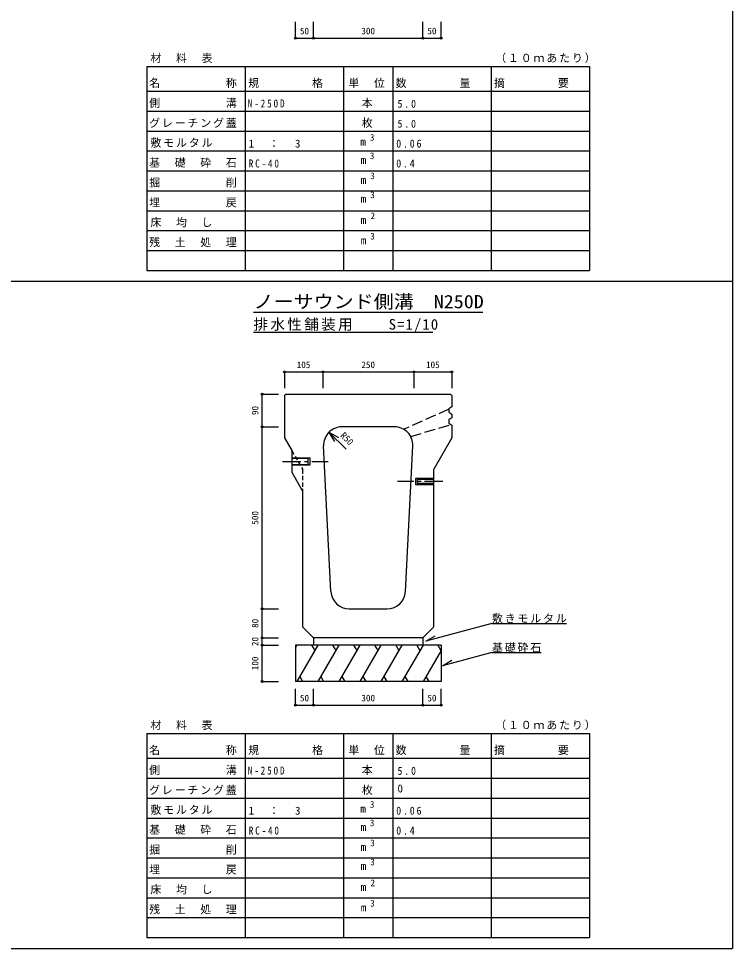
# Model space of a CAD drawing. Units: millimetres at full size, sheet at 1:10. Extents: x -4310 to 3690, y -2846 to 2854.
# Drawn here: x 1730 to 3690, y -2846 to -291 of the extents above; entities that cross this region are included whole.
import ezdxf
from ezdxf.enums import TextEntityAlignment as Align

# ---------------------------------------------------------------- set-up
doc = ezdxf.new("R2010")
doc.units = ezdxf.units.MM
doc.header["$LTSCALE"] = 10
doc.header["$PDMODE"] = 32
doc.header["$PDSIZE"] = 5
for name, pattern in [('CHAIN1', [8, 5, -1, 1, -1]), ('DASHED1', [1.8, 1.2, -0.6]), ('DASHED3', [4, 3, -1]), ('DOUBLE_CHAIN2', [12.8, 9, -1, 0.6, -0.6, 0.6, -1])]:
    doc.linetypes.add(name, pattern=pattern)
doc.layers.add('0-0_通り芯', color=7, linetype='Continuous')
doc.styles.add('ＭＳ ゴシック', font='')
doc.styles.get('ＭＳ ゴシック').set_extended_font_data('MS Gothic')

msp = doc.modelspace()

# ---------------------------------------------------------------- linework, layer by layer
at = {"layer": '0-0_通り芯', "color": 2}
for p in [(3689.63, 2853.83), (-4310.37, -2846.17)]:
    msp.add_line(p, (3689.63, -2846.17), dxfattribs=at)
at = {"layer": '0-0_通り芯', "color": 4}
for p, q in [((2489.63, -344.51), (2489.63, -299.51)), ((2539.63, -344.51), (2539.63, -299.51)), ((2839.63, -344.51), (2839.63, -299.51)), ((2889.63, -344.51), (2889.63, -299.51)), ((2489.63, -344.51), (2539.63, -344.51)), ((2539.63, -344.51), (2839.63, -344.51)), ((2839.63, -344.51), (2889.63, -344.51)), ((-4310.37, -1012.84), (3689.63, -1012.84)), ((2459.63, -1261.84), (2564.63, -1261.84)), ((2459.63, -1261.84), (2459.63, -1306.84)), ((2564.63, -1261.84), (2564.63, -1306.84)), ((2564.63, -1261.84), (2814.63, -1261.84)), ((2814.63, -1261.84), (2814.63, -1306.84)), ((2814.63, -1261.84), (2919.63, -1261.84)), ((2919.63, -1261.84), (2919.63, -1306.84)), ((2398.63, -1412.84), (2398.63, -1322.84)), ((2398.63, -1322.84), (2443.63, -1322.84)), ((2398.63, -1912.84), (2398.63, -1412.84)), ((2398.63, -1412.84), (2443.63, -1412.84)), ((2581.84, -1427.48), (2607.82, -1442.48)), ((2581.84, -1427.48), (2596.84, -1453.47)), ((2628.85, -1474.49), (2581.84, -1427.48)), ((2398.63, -1992.84), (2398.63, -1912.84)), ((2398.63, -1912.84), (2443.63, -1912.84)), ((2398.63, -2012.84), (2398.63, -1992.84)), ((2398.63, -1992.84), (2443.63, -1992.84)), ((2398.63, -2112.84), (2398.63, -2012.84)), ((2398.63, -2012.84), (2443.63, -2012.84)), ((2398.63, -2112.84), (2443.63, -2112.84)), ((2489.63, -2177.84), (2489.63, -2132.84)), ((2539.63, -2177.84), (2539.63, -2132.84)), ((2839.63, -2177.84), (2839.63, -2132.84)), ((2889.63, -2177.84), (2889.63, -2132.84)), ((2489.63, -2177.84), (2539.63, -2177.84)), ((2539.63, -2177.84), (2839.63, -2177.84)), ((2839.63, -2177.84), (2889.63, -2177.84))]:
    msp.add_line(p, q, dxfattribs=at)
at = {"layer": '0-0_通り芯'}
for p, q in [((2082.13, -421.96), (3297.13, -421.96)), ((2082.13, -421.96), (2082.13, -545.08)), ((2352.13, -421.96), (2352.13, -545.08)), ((2622.13, -421.96), (2622.13, -545.08)), ((2757.13, -421.96), (2757.13, -545.08)), ((3027.13, -421.96), (3027.13, -545.08)), ((3297.13, -421.96), (3297.13, -545.08)), ((2082.13, -490.36), (3297.13, -490.36)), ((2082.13, -545.08), (3297.13, -545.08)), ((2082.13, -545.08), (2082.13, -982.84)), ((2352.13, -545.08), (2352.13, -982.84)), ((2622.13, -545.08), (2622.13, -982.84)), ((2757.13, -545.08), (2757.13, -982.84)), ((3027.13, -545.08), (3027.13, -982.84)), ((3297.13, -545.08), (3297.13, -982.84)), ((2082.13, -599.8), (3297.13, -599.8)), ((2082.13, -654.52), (3297.13, -654.52)), ((2082.13, -709.24), (3297.13, -709.24)), ((2082.13, -763.96), (3297.13, -763.96)), ((2082.13, -818.68), (3297.13, -818.68)), ((2082.13, -873.4), (3297.13, -873.4)), ((2082.13, -928.12), (3297.13, -928.12)), ((2082.13, -982.84), (3297.13, -982.84)), ((2167.63, -982.84), (3076.63, -982.84)), ((2374.63, -1097.84), (3004.63, -1097.84)), ((2374.63, -1152.84), (2867.13, -1152.84)), ((3029.41, -1953.06), (3234.41, -1953.06)), ((2539.63, -1992.84), (2539.63, -2012.84)), ((2839.63, -1992.84), (2839.63, -2012.84)), ((2489.63, -2012.84), (2489.63, -2112.84)), ((2889.63, -2012.84), (2489.63, -2012.84)), ((2493.68, -2012.84), (2489.63, -2019.85)), ((2551.42, -2012.84), (2493.68, -2112.84)), ((2534.12, -2012.84), (2542.77, -2027.83)), ((2609.15, -2012.84), (2551.42, -2112.84)), ((2591.85, -2012.84), (2600.5, -2027.83)), ((2666.89, -2012.84), (2609.15, -2112.84)), ((2649.59, -2012.84), (2658.24, -2027.83)), ((2724.62, -2012.84), (2666.89, -2112.84)), ((2707.32, -2012.84), (2715.97, -2027.83)), ((2782.36, -2012.84), (2724.62, -2112.84)), ((2765.06, -2012.84), (2773.71, -2027.83)), ((2840.09, -2012.84), (2782.36, -2112.84)), ((2822.79, -2012.84), (2831.44, -2027.83)), ((2880.53, -2012.84), (2889.18, -2027.83)), ((2889.63, -2012.84), (2889.63, -2112.84)), ((2889.63, -2027.03), (2840.09, -2112.84)), ((3029.41, -2032.87), (3164.41, -2032.87)), ((2889.63, -2112.84), (2489.63, -2112.84)), ((2501.6, -2099.12), (2509.52, -2112.84)), ((2559.34, -2099.12), (2567.26, -2112.84)), ((2617.07, -2099.12), (2624.99, -2112.84)), ((2674.81, -2099.12), (2682.73, -2112.84)), ((2732.54, -2099.12), (2740.46, -2112.84)), ((2790.28, -2099.12), (2798.2, -2112.84)), ((2848.01, -2099.12), (2855.93, -2112.84)), ((2082.13, -2255.29), (3297.13, -2255.29)), ((2082.13, -2255.29), (2082.13, -2378.41)), ((2352.13, -2255.29), (2352.13, -2378.41)), ((2622.13, -2255.29), (2622.13, -2378.41)), ((2757.13, -2255.29), (2757.13, -2378.41)), ((3027.13, -2255.29), (3027.13, -2378.41)), ((3297.13, -2255.29), (3297.13, -2378.41)), ((2082.13, -2323.69), (3297.13, -2323.69)), ((2082.13, -2378.41), (3297.13, -2378.41)), ((2082.13, -2378.41), (2082.13, -2816.17)), ((2352.13, -2378.41), (2352.13, -2816.17)), ((2622.13, -2378.41), (2622.13, -2816.17)), ((2757.13, -2378.41), (2757.13, -2816.17)), ((3027.13, -2378.41), (3027.13, -2816.17)), ((3297.13, -2378.41), (3297.13, -2816.17)), ((2082.13, -2433.13), (3297.13, -2433.13)), ((2082.13, -2487.85), (3297.13, -2487.85)), ((2082.13, -2542.57), (3297.13, -2542.57)), ((2082.13, -2597.29), (3297.13, -2597.29)), ((2082.13, -2652.01), (3297.13, -2652.01)), ((2082.13, -2706.73), (3297.13, -2706.73)), ((2082.13, -2761.45), (3297.13, -2761.45)), ((2082.13, -2816.17), (3297.13, -2816.17)), ((2167.63, -2816.17), (3076.63, -2816.17))]:
    msp.add_line(p, q, dxfattribs=at)
at = {"layer": '0-0_通り芯', "color": 4, "linetype": 'DOUBLE_CHAIN2'}
msp.add_line((-4310.37, -1012.84), (3689.63, -1012.84), dxfattribs=at)
at = {"layer": '0-0_通り芯', "color": 3}
for p, q in [((2459.63, -1326.84), (2459.63, -1442.84)), ((2919.63, -1326.84), (2915.63, -1322.84)), ((2919.63, -1326.84), (2919.63, -1357.84)), ((2919.63, -1377.84), (2919.63, -1387.84)), ((2762.07, -1412.84), (2617.2, -1412.84)), ((2459.63, -1442.84), (2479.63, -1477.48)), ((2919.63, -1442.84), (2869.63, -1529.44)), ((2479.63, -1477.48), (2479.63, -1537.48)), ((2587.26, -1865.34), (2567.26, -1465.34)), ((2792.01, -1865.34), (2812.01, -1465.34)), ((2479.63, -1537.48), (2509.63, -1589.44)), ((2509.63, -1589.44), (2509.63, -1962.84)), ((2637.2, -1912.84), (2742.07, -1912.84)), ((2539.63, -1992.84), (2509.63, -1962.84)), ((2839.63, -1992.84), (2539.63, -1992.84))]:
    msp.add_line(p, q, dxfattribs=at)
at = {"layer": '0-0_通り芯', "color": 3, "linetype": 'DASHED3'}
for p, q in [((2910.63, -1364.43), (2787.43, -1419.45)), ((2806.55, -1439), (2917.54, -1406.68))]:
    msp.add_line(p, q, dxfattribs=at)
at = {"layer": '0-0_通り芯', "color": 3, "linetype": 'DASHED1'}
for p, q in [((2479.63, -1477.48), (2509.63, -1529.44)), ((2509.63, -1529.44), (2509.63, -1589.44))]:
    msp.add_line(p, q, dxfattribs=at)
at = {"layer": '0-0_通り芯', "linetype": 'CHAIN1'}
for p, q in [((2454.63, -1507.84), (2579.63, -1507.84)), ((2894.63, -1562.84), (2769.63, -1562.84))]:
    msp.add_line(p, q, dxfattribs=at)
at = {"layer": '0-0_通り芯', "color": 3}
for points in [[(2459.63, -1326.84), (2463.63, -1322.84), (2915.63, -1322.84)], [(2919.63, -1357.84), (2910.63, -1362.84), (2910.63, -1372.84), (2919.63, -1377.84)], [(2919.63, -1387.84), (2910.63, -1392.84), (2910.63, -1402.84), (2919.63, -1407.84), (2919.63, -1442.84)], [(2839.63, -1992.84), (2869.63, -1962.84), (2869.63, -1529.44)]]:
    msp.add_lwpolyline(points, dxfattribs=at)
at = {"layer": '0-0_通り芯'}
for points in [[(2479.63, -1497.84), (2529.63, -1497.84), (2529.63, -1517.84), (2479.63, -1517.84)], [(2479.63, -1515.84), (2524.63, -1515.84), (2524.63, -1499.84), (2479.63, -1499.84)], [(2869.63, -1554.84), (2819.63, -1554.84), (2819.63, -1570.84), (2869.63, -1570.84)], [(2869.63, -1568.84), (2824.63, -1568.84), (2824.63, -1556.84), (2869.63, -1556.84)], [(3029.41, -1953.06), (2847.9, -2001.7), (2873.88, -1986.7)], [(3029.41, -2032.87), (2893.52, -2069.28), (2919.5, -2054.28)]]:
    msp.add_lwpolyline(points, dxfattribs=at)
at = {"layer": '0-0_通り芯', "color": 3}
for centre, start, end in [((2617.2, -1462.84), 90, 182.86241), ((2762.07, -1462.84), 357.13759, 90), ((2637.2, -1862.84), 182.86241, 270), ((2742.07, -1862.84), 270, 357.13759)]:
    msp.add_arc(centre, 50, start, end, dxfattribs=at)
at = {"layer": '0-0_通り芯', "color": 4}
for p in [(2489.63, -344.51), (2539.63, -344.51), (2839.63, -344.51), (2889.63, -344.51), (2459.63, -1261.84), (2564.63, -1261.84), (2814.63, -1261.84), (2919.63, -1261.84), (2398.63, -1322.84), (2398.63, -1412.84), (2398.63, -1912.84), (2398.63, -1992.84), (2398.63, -2012.84), (2398.63, -2112.84), (2489.63, -2177.84), (2539.63, -2177.84), (2839.63, -2177.84), (2889.63, -2177.84)]:
    msp.add_point(p, dxfattribs=at)

# ---------------------------------------------------------------- texts
at = {"layer": '0-0_通り芯', "color": 4, "style": 'ＭＳ ゴシック'}
for s, p in [('50', (2502.13, -339.51)), ('300', (2670.88, -339.51)), ('50', (2852.13, -339.51)), ('3', (2694.16, -631.9)), ('3', (2694.16, -682.52)), ('3', (2695.33, -737.58)), ('3', (2695.06, -789.84)), ('2', (2695.96, -847.36)), ('3', (2695.06, -903.45)), ('105', (2493.38, -1256.84)), ('250', (2670.88, -1256.84)), ('105', (2848.38, -1256.84)), ('50', (2502.13, -2172.84)), ('300', (2670.88, -2172.84)), ('50', (2852.13, -2172.84)), ('3', (2694.16, -2465.23)), ('3', (2694.16, -2515.85)), ('3', (2695.33, -2570.91)), ('3', (2695.06, -2623.17)), ('2', (2695.96, -2680.69)), ('3', (2695.06, -2736.78))]:
    msp.add_text(s, height=18.33, dxfattribs=at).set_placement(p, align=Align.BOTTOM_LEFT)
at = {"layer": '0-0_通り芯', "style": 'ＭＳ ゴシック'}
for s, p in [('m', (2668.06, -646.26)), ('m', (2668.96, -696.88)), ('m', (2668.96, -751.6)), ('m', (2668.96, -803.58)), ('m', (2669.05, -861.72)), ('m', (2669.23, -917.81)), ('0', (2770.13, -2424.19)), ('m', (2668.06, -2479.6)), ('m', (2668.96, -2530.21)), ('m', (2668.96, -2584.93)), ('m', (2668.96, -2636.92)), ('m', (2669.05, -2695.06)), ('m', (2669.23, -2751.15))]:
    msp.add_text(s, height=21.99, dxfattribs=at).set_placement(p, align=Align.BOTTOM_LEFT)
at = {"layer": '0-0_通り芯', "color": 3, "style": 'ＭＳ ゴシック', "width": 1.1}
msp.add_text('ノーサウンド側溝\u3000N250D', height=36.66, dxfattribs=at).set_placement((2374.63, -1097.84), align=Align.BOTTOM_LEFT)
at = {"layer": '0-0_通り芯', "color": 4, "style": 'ＭＳ ゴシック'}
for s, rotation, p in [('90', 90, (2393.63, -1380.34)), ('R50', 315, (2607.82, -1442.48)), ('500', 90, (2393.63, -1681.59)), ('80', 90, (2393.63, -1965.34)), ('20', 90, (2393.63, -2015.34)), ('100', 90, (2393.63, -2081.59))]:
    msp.add_text(s, height=18.33, rotation=rotation, dxfattribs=at).set_placement(p, align=Align.BOTTOM_LEFT)
at = {"layer": '0-0_通り芯', "attachment_point": 7, "style": 'ＭＳ ゴシック'}
for s, insert, char_height in [('\\T1.17;材\u3000料\u3000表', (2091.63, -413.02), 21.99), ('\\T1.17;（１０ｍあたり）', (3038.39, -413.02), 21.99), ('\\T1.17;名\u3000\u3000\u3000\u3000\u3000称', (2088.13, -481.42), 21.99), ('\\T1.17;規\u3000\u3000\u3000\u3000格', (2359.88, -481.42), 21.99), ('\\T1.17;単\u3000位', (2635.13, -481.42), 21.99), ('\\T1.17;数\u3000\u3000\u3000\u3000量', (2764.88, -481.42), 21.99), ('\\T1.17;摘\u3000\u3000\u3000\u3000要', (3034.88, -481.42), 21.99), ('\\T1.17;側\u3000\u3000\u3000\u3000\u3000溝', (2088.13, -536.14), 21.99), ('\\T1.17;\u3000本', (2636.88, -536.14), 21.99), ('\\T1.39;\\W0.85;N-250D', (2358.88, -535.35), 21.99), ('\\T1.38;\\W0.9;5.0', (2770.13, -536.14), 21.99), ('\\T1.17;グレーチング蓋', (2088.13, -590.86), 21.99), ('\\T1.17;\u3000枚', (2636.88, -590.86), 21.99), ('\\T1.38;\\W0.9;5.0', (2770.13, -590.86), 21.99), ('\\T1.17;敷モルタル', (2091.63, -645.58), 21.99), ('\\T1.21;1\u3000：\u30003', (2361.63, -645.58), 21.99), ('\\T1.38;\\W0.9;0.06', (2766.63, -645.58), 21.99), ('\\T1.17;基\u3000礎\u3000砕\u3000石', (2088.13, -700.3), 21.99), ('\\T1.38;\\W0.85;RC-40', (2361.63, -700.3), 21.99), ('\\T1.38;\\W0.9;0.4', (2766.63, -700.3), 21.99), ('\\T1.17;掘\u3000\u3000\u3000\u3000\u3000削', (2088.13, -755.02), 21.99), ('\\T1.17;埋\u3000\u3000\u3000\u3000\u3000戻', (2088.13, -809.74), 21.99), ('\\T1.17;床\u3000均\u3000し', (2091.63, -864.46), 21.99), ('\\T1.17;残\u3000土\u3000処\u3000理', (2088.13, -919.18), 21.99), ('\\T1.16;排水性舗装用\u3000\u3000S=1/10', (2374.63, -1152.84), 29.33), ('\\T1.17;敷きモルタル', (3029.41, -1953.06), 21.99), ('\\T1.17;基礎砕石', (3029.41, -2032.87), 21.99), ('\\T1.17;材\u3000料\u3000表', (2091.63, -2246.35), 21.99), ('\\T1.17;（１０ｍあたり）', (3038.39, -2246.35), 21.99), ('\\T1.17;名\u3000\u3000\u3000\u3000\u3000称', (2088.13, -2314.75), 21.99), ('\\T1.17;規\u3000\u3000\u3000\u3000格', (2359.88, -2314.75), 21.99), ('\\T1.17;単\u3000位', (2635.13, -2314.75), 21.99), ('\\T1.17;数\u3000\u3000\u3000\u3000量', (2764.88, -2314.75), 21.99), ('\\T1.17;摘\u3000\u3000\u3000\u3000要', (3034.88, -2314.75), 21.99), ('\\T1.17;側\u3000\u3000\u3000\u3000\u3000溝', (2088.13, -2369.47), 21.99), ('\\T1.39;\\W0.85;N-250D', (2358.88, -2368.68), 21.99), ('\\T1.17;\u3000本', (2636.88, -2369.47), 21.99), ('\\T1.38;\\W0.9;5.0', (2770.13, -2369.47), 21.99), ('\\T1.17;グレーチング蓋', (2088.13, -2424.19), 21.99), ('\\T1.17;\u3000枚', (2636.88, -2424.19), 21.99), ('\\T1.17;敷モルタル', (2091.63, -2478.91), 21.99), ('\\T1.21;1\u3000：\u30003', (2361.63, -2478.91), 21.99), ('\\T1.38;\\W0.9;0.06', (2766.63, -2478.91), 21.99), ('\\T1.17;基\u3000礎\u3000砕\u3000石', (2088.13, -2533.63), 21.99), ('\\T1.38;\\W0.85;RC-40', (2361.63, -2533.63), 21.99), ('\\T1.38;\\W0.9;0.4', (2766.63, -2533.63), 21.99), ('\\T1.17;掘\u3000\u3000\u3000\u3000\u3000削', (2088.13, -2588.35), 21.99), ('\\T1.17;埋\u3000\u3000\u3000\u3000\u3000戻', (2088.13, -2643.07), 21.99), ('\\T1.17;床\u3000均\u3000し', (2091.63, -2697.79), 21.99), ('\\T1.17;残\u3000土\u3000処\u3000理', (2088.13, -2752.51), 21.99)]:
    msp.add_mtext(s, dxfattribs=dict(at, insert=insert, char_height=char_height))

doc.saveas('drawing.dxf')
